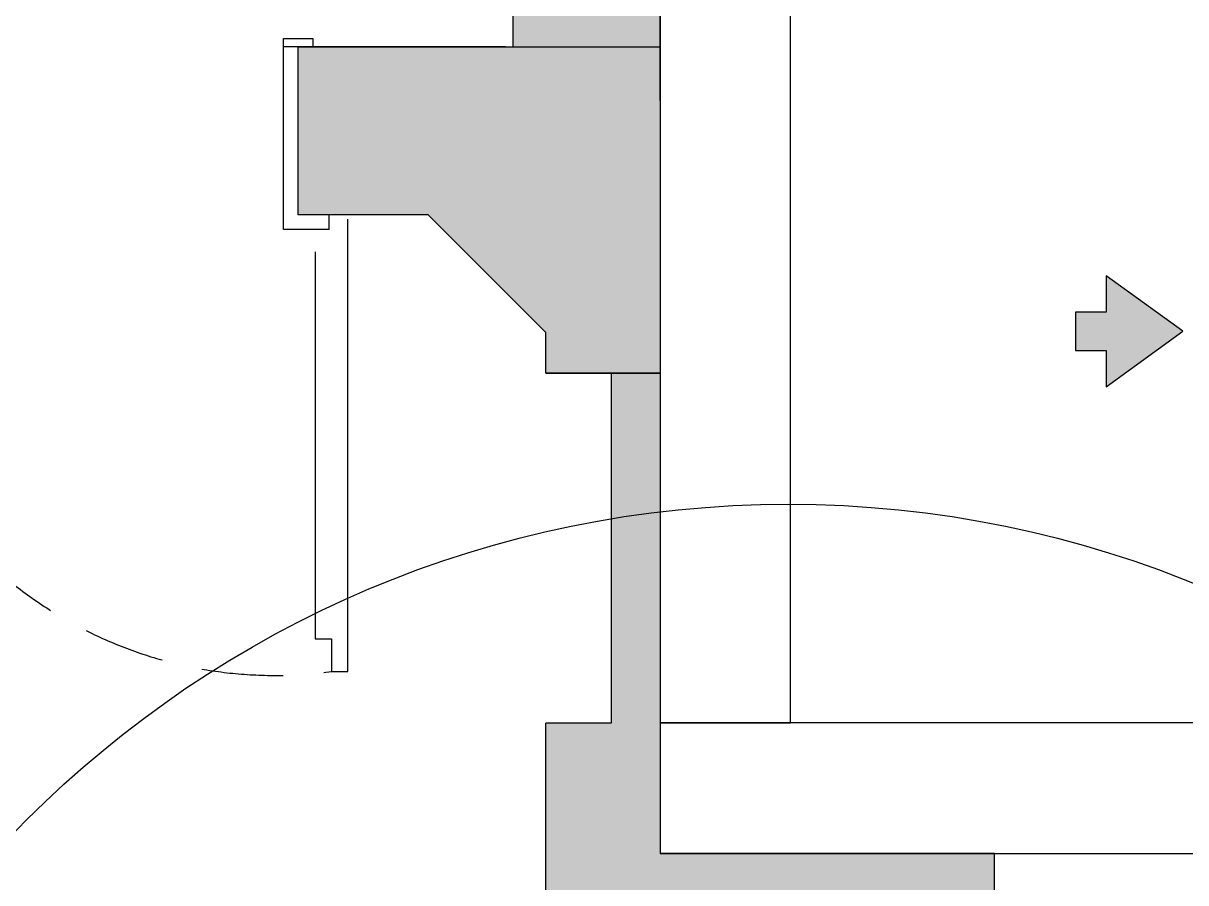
# Model space of a CAD drawing. Header units: millimetres. Extents: x 58411 to 366943, y -302717 to -95300.
# Drawn here: x 212570 to 216131, y -218780 to -216149 of the extents above; entities that cross this region are included whole.
import ezdxf

# ---------------------------------------------------------------- set-up
doc = ezdxf.new("R2010")
doc.units = ezdxf.units.MM
doc.header["$LTSCALE"] = 1000
doc.linetypes.add('HIDDEN', pattern=[0.375, 0.25, -0.125])
for name, color, linetype in [('A-Desagues y Pendientes', 240, 'Continuous'), ('A-EQ', 200, 'Continuous'), ('A-Mur-Nuevo', 5, 'Continuous'), ('A-murhatch', 34, 'Continuous'), ('A-MURHATCH NUEVOS', 24, 'Continuous'), ('A-Muros', 3, 'Continuous'), ('A-Murvis', 1, 'Continuous')]:
    doc.layers.add(name, color=color, linetype=linetype)

msp = doc.modelspace()

# ---------------------------------------------------------------- hatches: boundary and pattern name
at = {"layer": 'A-EQ'}
msp.add_hatch(color=123, dxfattribs=at).paths.add_polyline_path([(215887.196, -216921.409), (215887.196, -217032.842), (215793.28, -217032.842), (215793.28, -217150.139), (215887.196, -217150.139), (215887.196, -217261.572), (216121.989, -217091.49)])
msp.add_hatch(color=123, dxfattribs=at).paths.add_polyline_path([(215887.196, -216921.409), (215887.196, -217032.842), (215793.28, -217032.842), (215793.28, -217150.139), (215887.196, -217150.139), (215887.196, -217261.572), (216121.989, -217091.49)])
at = {"layer": 'A-murhatch'}
for points in [[(214520.33, -215559.017), (214070.33, -215559.017), (214070.33, -216220.366), (214520.33, -216220.366)], [(214520.33, -216220.366), (213920.33, -216220.366), (213412.327, -216220.366), (213412.327, -216734.68), (213809.706, -216734.68), (214170.33, -217095.305), (214170.33, -217219.712), (214520.33, -217219.712)], [(214520.33, -217219.712), (214370.33, -217219.712), (214370.33, -218290.842), (214520.33, -218290.842)], [(214520.33, -218290.842), (214170.33, -218290.842), (214170.33, -218869.712), (215544.737, -218869.712), (215544.737, -218689.712), (214520.33, -218689.712)]]:
    msp.add_hatch(color=256, dxfattribs=at).paths.add_polyline_path(points)

# ---------------------------------------------------------------- linework, layer by layer
at = {"color": 7}
for p, q in [((213367.327, -216220.366), (213367.327, -216195.366)), ((213367.327, -216195.366), (213457.327, -216195.366)), ((213457.327, -216195.366), (213457.327, -216220.366)), ((213412.327, -216220.366), (213367.327, -216220.366)), ((213457.327, -216220.366), (213367.327, -216220.366)), ((213367.327, -216779.68), (213367.327, -216220.366)), ((213367.327, -216320.366), (213367.327, -216220.366)), ((213412.327, -216320.366), (213412.327, -216220.366)), ((213412.327, -216320.366), (213412.327, -216220.366)), ((213507.327, -216734.68), (213412.327, -216734.68)), ((213507.327, -216779.68), (213507.327, -216734.68)), ((213564.409, -218133.254), (213564.409, -216747.822)), ((213507.327, -216779.68), (213367.327, -216779.68)), ((213464.409, -216847.822), (213464.409, -218033.254)), ((213464.409, -218033.254), (213514.409, -218033.254)), ((213514.409, -218033.254), (213514.409, -218133.254)), ((213514.409, -218133.254), (213564.409, -218133.254))]:
    msp.add_line(p, q, dxfattribs=at)
msp.add_lwpolyline([(214520.33, -218689.712), (220004.737, -218689.712), (220004.737, -218289.712), (214520.33, -218289.712), (214520.33, -218689.712)], dxfattribs=at)
at = {"color": 24, "linetype": 'HIDDEN'}
msp.add_arc((213340.676, -216858.825), 1286.217, 176.472221, 277.762828, dxfattribs=at)
at = {"layer": 'A-Desagues y Pendientes'}
msp.add_circle((214913.172, -220920.506), 3299.506, dxfattribs=at)
at = {"layer": 'A-EQ', "color": 7}
msp.add_lwpolyline([(214520.33, -215050.366), (214520.33, -218289.712), (214920.33, -218289.712), (214920.33, -215554.274), (214520.33, -215554.274)], dxfattribs=at)
at = {"layer": 'A-EQ', "color": 6}
msp.add_lwpolyline([(216121.989, -217091.49), (215887.196, -216921.409), (215887.196, -217032.842), (215793.28, -217032.842), (215793.28, -217150.139), (215887.196, -217150.139), (215887.196, -217261.572)], close=True, dxfattribs=at)
msp.add_lwpolyline([(216121.989, -217091.49), (215887.196, -216921.409), (215887.196, -217032.842), (215793.28, -217032.842), (215793.28, -217150.139), (215887.196, -217150.139), (215887.196, -217261.572)], close=True, dxfattribs=at)
at = {"layer": 'A-Mur-Nuevo', "ltscale": 500}
msp.add_circle((204294.377, -216386.967), 40772.57, dxfattribs=at)
at = {"layer": 'A-murhatch'}
msp.add_lwpolyline([(214520.33, -217219.712), (214170.33, -217219.712)], dxfattribs=at)
at = {"layer": 'A-MURHATCH NUEVOS', "color": 12, "linetype": 'HIDDEN', "ltscale": 250}
msp.add_lwpolyline([(214046.569, -216220.366), (214520.33, -216220.366), (214520.33, -213765.305), (212841.908, -212110.675), (212629.737, -212110.675)], dxfattribs=at)
at = {"layer": 'A-MURHATCH NUEVOS', "color": 24, "linetype": 'HIDDEN', "ltscale": 250}
for points in [[(214520.33, -217219.712), (214520.33, -217219.712)], [(214520.33, -218689.712), (220004.737, -218689.712)]]:
    msp.add_lwpolyline(points, dxfattribs=at)
at = {"layer": 'A-Muros'}
for points in [[(214070.33, -216220.366), (214069.639, -215554.274), (214519.639, -215554.274), (214520.33, -217216.714)], [(214046.569, -216220.366), (213412.327, -216220.366)], [(214520.33, -217219.712), (214170.33, -217219.712), (214170.33, -217095.305), (213809.706, -216734.68), (213412.327, -216734.68), (213412.327, -216220.366), (214046.569, -216220.366), (214046.569, -216220.366), (214520.33, -216220.366), (214520.33, -217219.712)], [(214046.569, -216220.366), (214046.569, -216220.366)], [(213809.706, -216734.68), (213412.327, -216734.68)], [(213809.706, -216734.68), (213412.327, -216734.68)], [(214170.33, -217095.305), (213809.706, -216734.68)], [(214170.33, -217219.712), (214170.33, -217095.305)], [(214170.33, -217219.712), (214170.33, -217219.712)], [(214170.33, -217219.712), (214520.33, -217219.712)], [(214370.33, -217219.712), (214370.33, -218290.842)], [(214520.33, -217219.712), (214520.33, -217219.712)], [(214520.33, -217219.712), (214520.33, -218689.712)], [(214370.33, -218290.842), (214370.33, -218290.842), (214170.33, -218290.842)], [(214356.355, -218869.712), (214170.33, -218869.712), (214170.33, -218290.842)], [(214520.33, -218869.712), (215544.737, -218869.712), (215544.737, -218689.712), (214520.33, -218689.712)]]:
    msp.add_lwpolyline(points, dxfattribs=at)
at = {"layer": 'A-Murvis', "color": 2}
for points in [[(214520.33, -217219.712), (214170.33, -217219.712)], [(214520.33, -218290.842), (214520.33, -218689.712)]]:
    msp.add_lwpolyline(points, dxfattribs=at)

doc.saveas('drawing.dxf')
